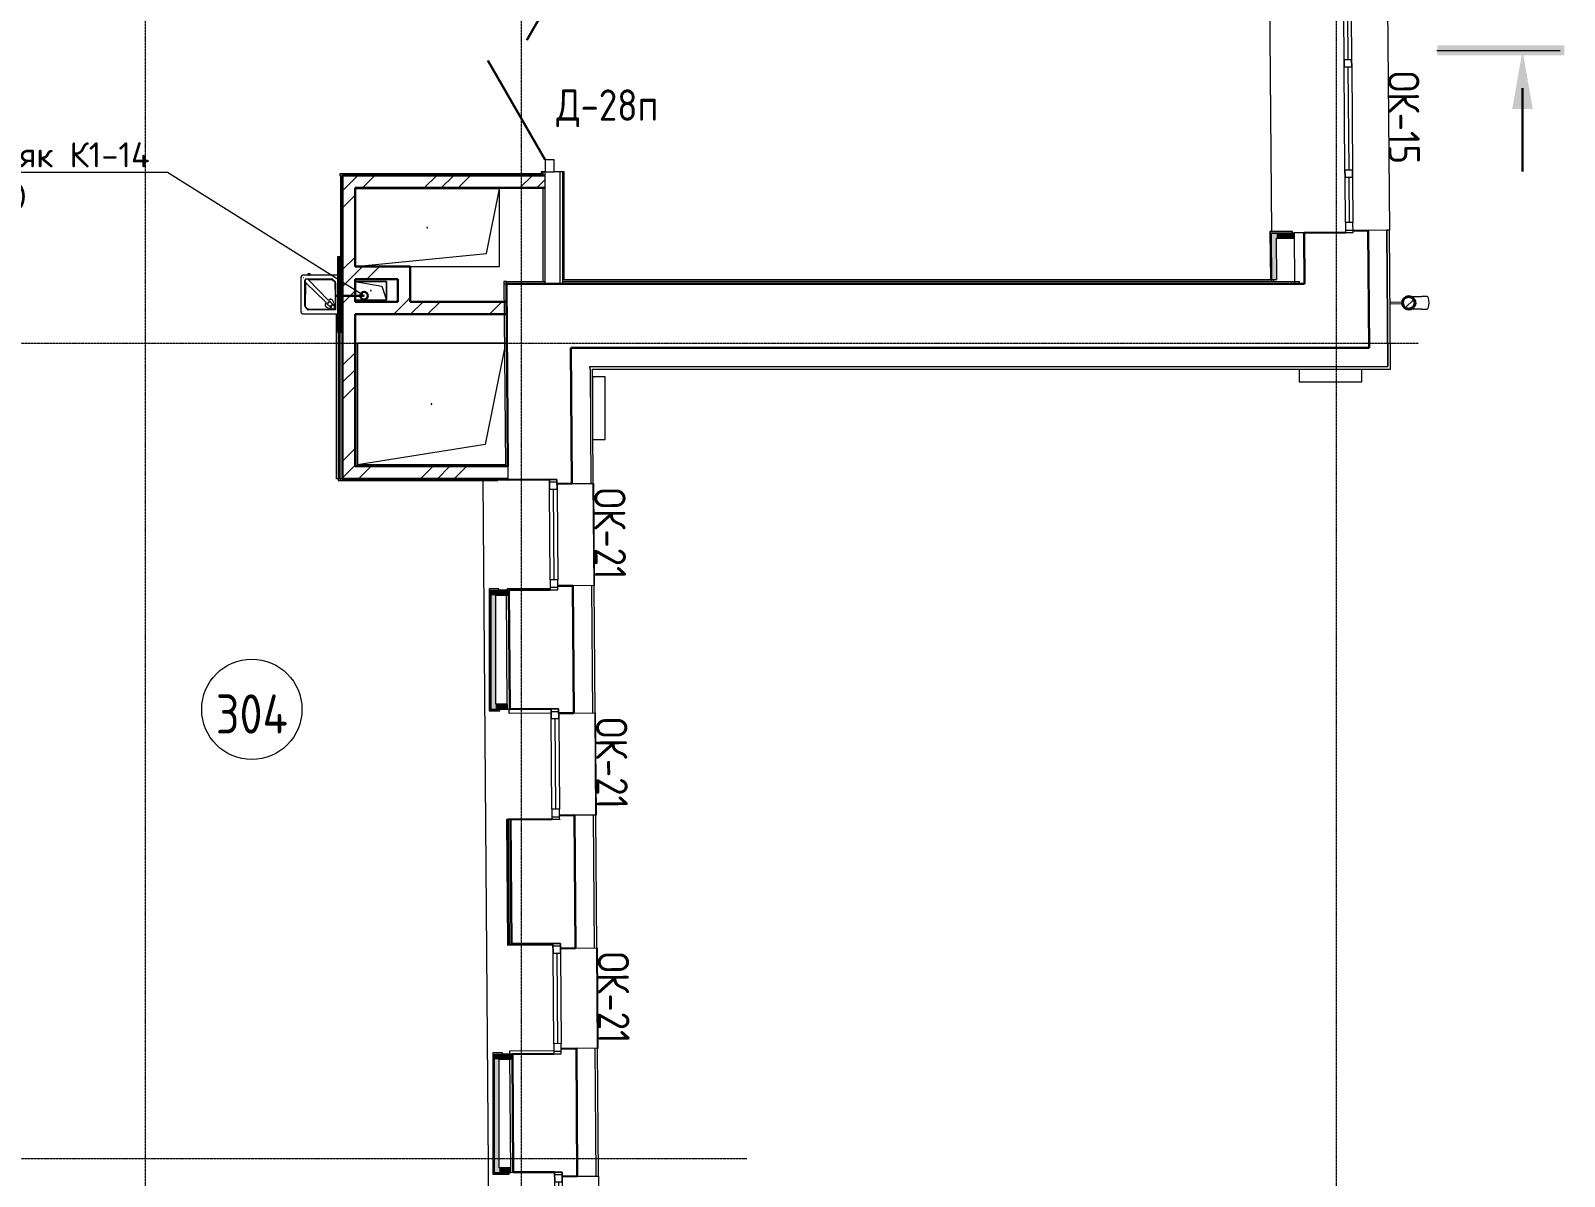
# Model space of a CAD drawing. Header units: millimetres. Extents: x -10178924 to 11692288, y -947381 to 58396.
# Drawn here: x 44935 to 57167, y -273327 to -264191 of the extents above; entities that cross this region are included whole.
import ezdxf
from ezdxf import colors
from ezdxf.entities.mleader import LeaderData, LeaderLine
from ezdxf.math import Vec2, Vec3

# ---------------------------------------------------------------- set-up
doc = ezdxf.new("R2010")
doc.units = ezdxf.units.MM
doc.linetypes.add('ADSK_Линия сетки', pattern=[25, 20, -2.5, 0, -2.5])
for name, color, linetype, lineweight in [('!К1', 32, 'Continuous', 30), ('_ Окна', 7, 'Continuous', 9), ('Аннотация', 7, 'Continuous', 18), ('Выноски ВК', 7, 'Continuous', 0), ('Двери', 7, 'Continuous', 9), ('Марки дверей', 7, 'Continuous', 20), ('Марки окон', 7, 'Continuous', 20), ('Обобщенные модели', 7, 'Continuous', 18), ('Окна', 7, 'Continuous', 9), ('Оси', 253, 'Continuous', 9), ('Перекрытие', 7, 'Continuous', 18), ('Разрезы', 7, 'Continuous', 9), ('Сантехника', 7, 'Continuous', 18), ('Стены внутренние', 7, 'Continuous', 18), ('Стены наружные', 7, 'Continuous', 18), ('Стены несущие', 7, 'Continuous', 30), ('Стены отделка', 7, 'Continuous', 30), ('Стены перегородки', 7, 'Continuous', 30), ('Стены штриховка', 7, 'Continuous', 9), ('ШТРИХОВКА', 252, 'Continuous', 15)]:
    doc.layers.add(name, color=color, linetype=linetype, lineweight=lineweight)
doc.layers.add('Линии', color=7, linetype='Continuous', lineweight=9, true_color=0x00a600)
doc.styles.add('GOST Common', font='GOST_Common.ttf', dxfattribs={"width": 0.9, "height": 350})
doc.styles.add('GOST Common_2', font='GOST_Common.ttf', dxfattribs={"width": 0.9, "height": 250})
doc.styles.add('PDF ISOCPEUR', font='isocpeur.ttf')
pattern_1 = [(45, (-4e-11, -184652.3), (-381.661, 381.661), []), (45, (134.94, -184652.3), (0, 763.322), []), (45, (-134.94, -184652.3), (0, 763.322), [])]

# ---------------------------------------------------------------- blocks, each defined once
blk = doc.blocks.new('Дверь-Alumark_двупольная с глухим окном_S70 - 1400х2200 алюм ост Д30п-V4-План 3-го этажа')
at = {"layer": 'Двери', "lineweight": 30}
for p, q in [((-480, 60), (312, 517)), ((730, 60), (475, 207))]:
    blk.add_line(p, q, dxfattribs=at)
at = {"layer": 'Двери'}
for p, q in [((-575, 60), (-575, -10)), ((-480, 60), (-575, 60)), ((-480, -10), (-480, 60)), ((730, 60), (730, -10)), ((825, 60), (730, 60)), ((825, -10), (825, 60)), ((-575, -10), (-480, -10)), ((730, -10), (825, -10))]:
    blk.add_line(p, q, dxfattribs=at)
blk = doc.blocks.new('Водосток - Тип 1 _карниз больше 490мм_-5167118-План 3-го этажа')
at = {"layer": 'Обобщенные модели', "lineweight": 9}
h = blk.add_hatch(dxfattribs=at)
h.set_pattern_fill('FP_9', color=256, style=0, pattern_type=2)
h.set_pattern_definition([(134.537, (8289.9, -55833.66), (-106.91965, -105.20546), [])])
h.paths.add_polyline_path([(174, 149), (174, 171), (164, 191), (147, 205), (125, 210), (103, 205), (86, 191), (76, 171), (76, 149), (86, 129), (105, 114), (128, 111), (147, 115), (164, 129), (174, 148)])
at = {"layer": 'Обобщенные модели'}
for p, q in [((75, 306), (75, 264)), ((175, 264), (175, 306)), ((120, 109), (120, 10)), ((130, 10), (130, 109))]:
    blk.add_line(p, q, dxfattribs=at)
at = {"layer": 'Обобщенные модели', "flags": 128}
for points in [[(75, 173), (75, 174), (75, 177), (75, 180), (75, 183), (75, 186), (75, 190), (75, 193), (75, 197), (75, 201), (75, 205), (75, 210), (75, 214), (75, 219), (75, 224), (75, 229), (75, 234), (75, 239), (75, 245), (75, 250), (75, 256), (75, 261), (75, 264)], [(175, 264), (175, 258), (175, 252), (175, 247), (175, 242), (175, 236), (175, 231), (175, 226), (175, 221), (175, 216), (175, 212), (175, 207), (175, 203), (175, 199), (175, 195), (175, 191), (175, 188), (175, 184), (175, 181), (175, 178), (175, 175), (175, 173)]]:
    blk.add_lwpolyline(points, dxfattribs=at)
at = {"layer": 'Обобщенные модели'}
for start, end in [(90, 270), (270, 90)]:
    blk.add_arc((125, 160), 52, start, end, dxfattribs=at)
at = {"layer": 'Обобщенные модели', "lineweight": 40}
for start, end in [(90, 270), (270, 90)]:
    blk.add_arc((125, 160), 50, start, end, dxfattribs=at)
at = {"layer": 'Обобщенные модели'}
for start_param, end_param in [(4.712389, 6.283185), (3.141593, 4.712389)]:
    blk.add_ellipse((125, 306), major_axis=(-50, 0), ratio=0.309017, start_param=start_param, end_param=end_param, dxfattribs=at)
blk = doc.blocks.new('окна_rehau_однопольное_фрамуга_сверху - 840х2230 _глухое_ _нов_ ок-21-2202543-План 3-го этажа')
at = {"layer": '_ Окна', "lineweight": 18}
for p, q in [((-440, 75), (-440, 135)), ((-440, 135), (-360, 135)), ((-360, 135), (-360, 75)), ((360, 135), (360, 75)), ((440, 135), (360, 135)), ((440, 75), (440, 135)), ((-360, 75), (-440, 75)), ((360, 75), (440, 75))]:
    blk.add_line(p, q, dxfattribs=at)
at = {"layer": '_ Окна'}
for p, q in [((-420, 75), (-420, 135)), ((420, 75), (420, 135)), ((-360, 105), (360, 105))]:
    blk.add_line(p, q, dxfattribs=at)
at = {"layer": 'Окна'}
for p, q in [((-440, 135), (-440, 75)), ((-360, 135), (-440, 135)), ((-360, 135), (360, 135)), ((440, 135), (360, 135)), ((440, 75), (440, 135)), ((-440, 75), (-360, 75)), ((360, 75), (-360, 75)), ((360, 75), (440, 75))]:
    blk.add_line(p, q, dxfattribs=at)
blk = doc.blocks.new('окна_rehau_однопольное_фрамуга_сверху - 840х2230 _глухое_ _нов_ ок-21-2202539-План 3-го этажа')
at = {"layer": '_ Окна', "lineweight": 18}
for p, q in [((-440, 75), (-440, 135)), ((-440, 135), (-360, 135)), ((-360, 135), (-360, 75)), ((360, 135), (360, 75)), ((440, 135), (360, 135)), ((440, 75), (440, 135)), ((-360, 75), (-440, 75)), ((360, 75), (440, 75))]:
    blk.add_line(p, q, dxfattribs=at)
at = {"layer": '_ Окна'}
for p, q in [((-420, 75), (-420, 135)), ((420, 75), (420, 135)), ((-360, 105), (360, 105))]:
    blk.add_line(p, q, dxfattribs=at)
at = {"layer": 'Окна'}
for p, q in [((-440, 135), (-440, 75)), ((-360, 135), (-440, 135)), ((-360, 135), (360, 135)), ((440, 135), (360, 135)), ((440, 75), (440, 135)), ((-440, 75), (-360, 75)), ((360, 75), (-360, 75)), ((360, 75), (440, 75))]:
    blk.add_line(p, q, dxfattribs=at)
blk = doc.blocks.new('окна_rehau_однопольное_фрамуга_сверху - 840х2230 _глухое_ _нов_ ок-21-2063352-План 3-го этажа')
at = {"layer": '_ Окна', "lineweight": 18}
for p, q in [((-440, 75), (-440, 135)), ((-440, 135), (-360, 135)), ((-360, 135), (-360, 75)), ((360, 135), (360, 75)), ((440, 135), (360, 135)), ((440, 75), (440, 135)), ((-360, 75), (-440, 75)), ((360, 75), (440, 75))]:
    blk.add_line(p, q, dxfattribs=at)
at = {"layer": '_ Окна'}
for p, q in [((-420, 75), (-420, 135)), ((420, 75), (420, 135)), ((-360, 105), (360, 105))]:
    blk.add_line(p, q, dxfattribs=at)
at = {"layer": 'Окна'}
for p, q in [((-440, 135), (-440, 75)), ((-360, 135), (-440, 135)), ((-360, 135), (360, 135)), ((440, 135), (360, 135)), ((440, 75), (440, 135)), ((-440, 75), (-360, 75)), ((360, 75), (-360, 75)), ((360, 75), (440, 75))]:
    blk.add_line(p, q, dxfattribs=at)
blk = doc.blocks.new('окно трехпол с фрамугой - 1800 и 1820х2300_h___нов_ ок15-4643953-План 3-го этажа')
at = {"layer": '_ Окна', "lineweight": 18}
for p, q in [((-910, 75), (-910, 135)), ((-910, 135), (-830, 135)), ((-830, 135), (-830, 75)), ((-470, 75), (-470, 135)), ((-470, 135), (-410, 135)), ((-410, 135), (-410, 75)), ((410, 75), (410, 135)), ((410, 135), (470, 135)), ((470, 135), (470, 75)), ((830, 135), (830, 75)), ((910, 135), (830, 135)), ((910, 75), (910, 135)), ((-830, 75), (-910, 75)), ((-410, 75), (-470, 75)), ((470, 75), (410, 75)), ((830, 75), (910, 75))]:
    blk.add_line(p, q, dxfattribs=at)
at = {"layer": '_ Окна'}
for p, q in [((-890, 75), (-890, 135)), ((890, 75), (890, 135)), ((-830, 105), (-470, 105)), ((-410, 105), (410, 105)), ((470, 105), (830, 105))]:
    blk.add_line(p, q, dxfattribs=at)
at = {"layer": 'Окна'}
for p, q in [((-910, 135), (-910, 75)), ((-830, 135), (-910, 135)), ((-830, 135), (-470, 135)), ((-410, 135), (-470, 135)), ((-410, 135), (410, 135)), ((470, 135), (410, 135)), ((470, 135), (830, 135)), ((910, 135), (830, 135)), ((910, 75), (910, 135)), ((-910, 75), (-830, 75)), ((-470, 75), (-830, 75)), ((-470, 75), (-410, 75)), ((410, 75), (-410, 75)), ((410, 75), (470, 75)), ((830, 75), (470, 75)), ((830, 75), (910, 75))]:
    blk.add_line(p, q, dxfattribs=at)
blk = doc.blocks.new('GM_Отверстие прямоугольное _в плите_ - Отверстие-V20-План 3-го этажа')
at = {"layer": 'Обобщенные модели'}
for p, q in [((-75, -125), (-75, 125)), ((-75, 125), (75, 125)), ((75, 125), (-75, 125)), ((-75, 125), (-75, -125)), ((-37.5, 87.5), (75, 125)), ((75, 125), (75, -125)), ((75, -125), (75, 125)), ((-75, -125), (-37.5, 87.5))]:
    blk.add_line(p, q, dxfattribs=at)
for start, end in [(360, 180), (180, 360), (60, 165), (300, 360), (195, 270)]:
    blk.add_arc((0, 0), 2.5, start, end, dxfattribs=at)
blk = doc.blocks.new('Reece_Tap_Wolfen_Drinking-Fountain - 10 L_Stainless Steel-V37-План 3-го этажа')
at = {"layer": 'Сантехника'}
for p, q in [((-155, 134), (-155, -134)), ((-136, 137), (-135, 137)), ((134, 155), (-134, 155)), ((-113, 124), (91, 124)), ((-113, 124), (-112, 123)), ((-112, 123), (-113, 124)), ((-110, 123), (-113, 123)), ((-94, 118), (-107, 122)), ((-100, 155), (-102, 155)), ((-100, 155), (-99, 155)), ((-93, 155), (-96, 155)), ((-93, 155), (-88, 155)), ((-93, 155), (-88, 155)), ((-85, 155), (-88, 155)), ((-82, 155), (-81, 155)), ((-80, 155), (-81, 155)), ((137, 135), (137, 136)), ((-122, -94), (-122, 116)), ((-120, 116), (-120, 108)), ((-120, 105), (-115, 93)), ((-117, -94), (-115, 93)), ((-115, 93), (44, -62)), ((-94, 118), (91, 119)), ((62, -44), (-94, 118)), ((98, 117), (115, 101)), ((101, 120), (118, 104)), ((117, 94), (120, -120)), ((122, 94), (122, -122)), ((-104, -118), (-118, -104)), ((-101, -115), (-115, -101)), ((120, -120), (-94, -118)), ((122, -122), (-94, -122)), ((50, -101), (83, -116)), ((54, -76), (57, -79)), ((58, -79), (55, -77)), ((75, -96), (67, -88)), ((76, -97), (75, -96)), ((79, -57), (76, -54)), ((85, -107), (76, -97)), ((77, -55), (79, -58)), ((86, -110), (81, -95)), ((82, -94), (93, -82)), ((82, -96), (87, -111)), ((94, -83), (83, -95)), ((86, -111), (87, -112)), ((87, -66), (90, -69)), ((87, -112), (103, -116)), ((88, -67), (96, -75)), ((94, -82), (110, -85)), ((111, -86), (95, -83)), ((96, -75), (97, -76)), ((97, -76), (106, -85)), ((116, -83), (101, -50)), ((104, -115), (116, -103)), ((111, -86), (110, -85)), ((116, -102), (112, -87)), ((120, -120), (122, -122)), ((-140, -135), (-140, -136)), ((-138, -137), (-139, -137)), ((-137, -135), (-137, -136)), ((-134, -155), (134, -155)), ((136, -137), (135, -137))]:
    blk.add_line(p, q, dxfattribs=at)
at = {"layer": 'Сантехника', "lineweight": 9}
for p, q in [((-100, 165), (-100, 164)), ((-91, 165), (-100, 165)), ((-100, 164), (-100, 164)), ((-100, 164), (-100, 163)), ((-91, 164), (-100, 164)), ((-91, 164), (-100, 164)), ((-100, 163), (-100, 163)), ((-100, 163), (-100, 162)), ((-91, 163), (-100, 163)), ((-91, 163), (-100, 163)), ((-100, 162), (-100, 161)), ((-91, 162), (-100, 162)), ((-100, 161), (-100, 161)), ((-100, 161), (-100, 160)), ((-91, 161), (-100, 161)), ((-91, 161), (-100, 161)), ((-100, 160), (-100, 160)), ((-100, 160), (-100, 159)), ((-91, 160), (-100, 160)), ((-91, 160), (-100, 160)), ((-100, 159), (-100, 158)), ((-91, 159), (-100, 159)), ((-100, 158), (-100, 158)), ((-100, 158), (-100, 157)), ((-91, 158), (-100, 158)), ((-91, 158), (-100, 158)), ((-100, 157), (-100, 157)), ((-100, 157), (-100, 156)), ((-91, 157), (-100, 157)), ((-91, 157), (-100, 157)), ((-100, 156), (-100, 155)), ((-91, 156), (-100, 156)), ((-100, 155), (-100, 155)), ((-91, 155), (-100, 155)), ((-98, 165), (-91, 165)), ((-91, 165), (-83, 165)), ((-81, 165), (-91, 165)), ((-81, 164), (-91, 164)), ((-81, 164), (-91, 164)), ((-81, 163), (-91, 163)), ((-81, 163), (-91, 163)), ((-81, 162), (-91, 162)), ((-81, 161), (-91, 161)), ((-81, 161), (-91, 161)), ((-81, 160), (-91, 160)), ((-81, 160), (-91, 160)), ((-81, 159), (-91, 159)), ((-81, 158), (-91, 158)), ((-81, 158), (-91, 158)), ((-81, 157), (-91, 157)), ((-81, 157), (-91, 157)), ((-81, 156), (-91, 156)), ((-81, 155), (-91, 155)), ((-81, 164), (-81, 165)), ((-81, 164), (-81, 164)), ((-81, 163), (-81, 164)), ((-81, 163), (-81, 163)), ((-81, 162), (-81, 163)), ((-81, 161), (-81, 162)), ((-81, 161), (-81, 161)), ((-81, 160), (-81, 161)), ((-81, 160), (-81, 160)), ((-81, 159), (-81, 160)), ((-81, 158), (-81, 159)), ((-81, 158), (-81, 158)), ((-81, 157), (-81, 158)), ((-81, 157), (-81, 157)), ((-81, 156), (-81, 157)), ((-81, 155), (-81, 156)), ((-81, 155), (-81, 155))]:
    blk.add_line(p, q, dxfattribs=at)
at = {"layer": 'Сантехника', "flags": 128}
for points in [[(-134, 155), (-135, 155), (-136, 155), (-137, 155), (-137, 155), (-138, 155), (-139, 154), (-140, 154), (-141, 154), (-141, 154), (-142, 153), (-143, 153), (-144, 153), (-144, 152), (-145, 152), (-146, 151), (-147, 151), (-147, 150), (-148, 150), (-148, 149), (-149, 149), (-150, 148), (-150, 147), (-151, 147), (-151, 146), (-152, 145), (-152, 145), (-153, 144), (-153, 143), (-153, 142), (-154, 142), (-154, 141), (-154, 140), (-154, 139), (-155, 138), (-155, 138), (-155, 137), (-155, 136), (-155, 135), (-155, 134), (-155, 134)], [(-107, 122), (-107, 123), (-107, 123), (-108, 123), (-109, 123), (-109, 123), (-110, 123)], [(138, 155), (138, 155), (137, 155), (136, 155), (135, 155), (134, 155), (134, 155)], [(-120, 108), (-120, 107), (-120, 107), (-120, 106), (-120, 106), (-120, 105), (-120, 105)], [(54, -74), (58, -68), (63, -63), (68, -58), (74, -54)], [(55, -77), (54, -76), (54, -76), (54, -75), (54, -75), (54, -74)], [(74, -54), (75, -54), (75, -54), (76, -54), (76, -54), (77, -55)], [(-155, -134), (-155, -135), (-155, -136), (-155, -137), (-155, -137), (-155, -138), (-154, -139), (-154, -140), (-154, -141), (-154, -141), (-153, -142), (-153, -143), (-153, -144), (-152, -144), (-152, -145), (-151, -146), (-151, -147), (-150, -147), (-150, -148), (-149, -148), (-149, -149), (-148, -150), (-147, -150), (-147, -151), (-146, -151), (-145, -152), (-145, -152), (-144, -153), (-143, -153), (-142, -153), (-142, -154), (-141, -154), (-140, -154), (-139, -154), (-138, -155), (-138, -155), (-137, -155), (-136, -155), (-135, -155), (-134, -155), (-134, -155)], [(134, -155), (135, -155), (136, -155), (137, -155), (137, -155), (138, -155)]]:
    blk.add_lwpolyline(points, dxfattribs=at)
at = {"layer": 'Сантехника'}
for centre, radius, start, end in [((-134, 134), 21, 140.284, 180), ((-134, 134), 21, 113.6771, 135.815), ((-137, 139), 13, 122.114, 132.0601), ((-134, 134), 21, 102.5039, 111.3737), ((-134, 134), 21, 90, 97.6172), ((-113, 116), 8.25, 90, 180), ((-113, 116), 7.05, 90, 180), ((91, 110), 14, 45, 90), ((134, 134), 21, 78.5714, 90), ((108, 94), 14, 0, 45), ((-108, -94), 14, 180, 225), ((-94, -108), 14, 225, 270), ((-134, -134), 21, 180, 187.6172), ((-134, -134), 21, 192.5039, 201.3737), ((-134, -134), 21, 203.6771, 225.815), ((-134, -134), 21, 230.284, 270), ((134, -134), 21, 270, 277.6172)]:
    blk.add_arc(centre, radius, start, end, dxfattribs=at)
for centre, major_axis, ratio, start_param, end_param in [((81, -81), (22.7, 22.7), 0.669131, 1.125389, 2.016204), ((60, -77), (2.12, 2.12), 0.669131, 2.016204, 3.199065), ((-164, -319), (231, 231), 0.669131, 0, 0.057472), ((77, -60), (2.12, 2.12), 0.669131, 6.225713, 7.408574), ((319, 164), (231, 231), 0.669131, 3.08412, 3.141593), ((82, -95), (0.707, 0.707), 0.951057, 1.595877, 2.643074), ((83, -96), (0.707, 0.707), 0.951057, 1.595877, 2.643074), ((99, -99), (10.9, 10.9), 0.951057, 1.570796, 4.712389), ((88, -111), (0.691, 0.691), 0.951057, 2.643074, 3.690272), ((99, -99), (10.9, 10.9), 0.951057, 4.712389, 7.853982), ((94, -83), (0.707, 0.707), 0.951057, 0.548679, 1.595877), ((95, -84), (0.707, 0.707), 0.951057, 0.548679, 1.595877), ((103, -115), (0.707, 0.707), 0.951057, 3.690272, 4.737469), ((111, -87), (0.707, 0.707), 0.951057, 5.784667, 6.831864), ((115, -103), (0.707, 0.707), 0.951057, 4.737469, 5.784667)]:
    blk.add_ellipse(centre, major_axis=major_axis, ratio=ratio, start_param=start_param, end_param=end_param, dxfattribs=at)
for points in [[(91, 119), (92, 119), (94, 119), (96, 118), (97, 117), (98, 117)], [(115, 101), (115, 100), (116, 99), (117, 96), (117, 95), (117, 94)], [(-115, -101), (-115, -100), (-116, -99), (-117, -96), (-117, -95), (-117, -94)], [(-94, -118), (-95, -118), (-96, -118), (-99, -117), (-100, -115), (-101, -115)], [(44, -68), (43, -70), (41, -72), (39, -77), (38, -81), (38, -86), (40, -91), (42, -95), (45, -97), (46, -98)], [(47, -99), (48, -99), (49, -100), (50, -101)], [(101, -50), (100, -48), (98, -46), (95, -42), (91, -40), (86, -38), (81, -38), (77, -39), (72, -41), (70, -43), (69, -44)]]:
    blk.add_open_spline(points, degree=3, dxfattribs=at)
for points, knots in [([(44, -62), (44, -62), (45, -63), (45, -65), (45, -67), (45, -68), (44, -68)], [-1, -1, -1, -1, -0.666667, -0.5, -0.333333, 0, 0, 0, 0]), ([(69, -44), (68, -44), (67, -45), (65, -45), (64, -45), (63, -44), (62, -44)], [-1, -1, -1, -1, -0.666667, -0.5, -0.333333, 0, 0, 0, 0]), ([(83, -116), (85, -116), (89, -118), (96, -118), (100, -117), (103, -116)], [-1, -1, -1, -1, -0.9, -0.8, -0.6559474, -0.6559474, -0.6559474, -0.6559474]), ([(105, -115), (105, -115), (109, -113), (113, -109), (115, -104), (115, -104)], [-0.6261625, -0.6261625, -0.6261625, -0.6261625, -0.6, -0.4, -0.3568135, -0.3568135, -0.3568135, -0.3568135]), ([(116, -102), (116, -102), (117, -99), (118, -95), (118, -89), (116, -85), (116, -83)], [-0.3326134, -0.3326134, -0.3326134, -0.3326134, -0.3, -0.2, -0.1, 0, 0, 0, 0])]:
    blk.add_open_spline(points, degree=3, knots=knots, dxfattribs=at)
blk = doc.blocks.new('GM_Отверстие прямоугольное _в плите_ - Отверстие-7241419-План 3-го этажа')
at = {"layer": 'Обобщенные модели'}
for p, q in [((-310, 575), (-207, -472)), ((310, -575), (310, 575)), ((310, -575), (310, 575)), ((-310, 135), (-310, -575)), ((-310, 135), (-310, -575)), ((-207, -472), (310, -575)), ((-310, -575), (310, -575)), ((-310, -575), (310, -575))]:
    blk.add_line(p, q, dxfattribs=at)
for start, end in [(0, 180), (180, 360), (0, 105), (240, 0), (195, 210)]:
    blk.add_arc((0, 0), 2.5, start, end, dxfattribs=at)
blk = doc.blocks.new('GM_Отверстие прямоугольное _в плите_ - Отверстие-7250459-План 3-го этажа')
at = {"layer": 'Обобщенные модели'}
for p, q in [((-589, 485), (590, 485)), ((590, 485), (-589, 485)), ((-428, 323), (590, 485)), ((590, 485), (590, -485)), ((590, -485), (590, 485)), ((-582, -444), (-428, 323)), ((590, -485), (-581, -485)), ((-581, -485), (590, -485))]:
    blk.add_line(p, q, dxfattribs=at)
for start, end in [(360, 180), (180, 360), (60, 165), (300, 360), (195, 270)]:
    blk.add_arc((0, 0), 2.5, start, end, dxfattribs=at)
blk = doc.blocks.new('Разрез - Номер вида сзади_3_5 мм-16063-План 3-го этажа')
at = {"layer": 'Разрезы'}
for points in [[(9.8, 0.4), (9.8, -0.39), (-0.33, -0.39), (-0.33, 0.4)], [(2.18, -4.67), (3, 0), (3.82, -4.67)]]:
    blk.add_hatch(color=256, dxfattribs=at).paths.add_polyline_path(points)
at = {"layer": 'Разрезы', "lineweight": 30}
blk.add_line((3, -3), (3, -9.66), dxfattribs=at)
blk = doc.blocks.new('3 этаж')
at = {"layer": 'Стены внутренние', "lineweight": 9}
h = blk.add_hatch(dxfattribs=at)
h.set_pattern_fill('FP_1', color=256, style=0, pattern_type=2)
h.set_pattern_definition(pattern_1)
h.paths.add_polyline_path([(48165, -175118), (49039, -175118), (49039, -175018), (47423, -175018), (47423, -175118), (48083, -175118)])
h = blk.add_hatch(dxfattribs=at)
h.set_pattern_fill('FP_1', color=256, style=0, pattern_type=2)
h.set_pattern_definition(pattern_1)
h.paths.add_polyline_path([(47523, -177338), (47523, -175118), (47423, -175118), (47423, -177338)])
at = {"layer": 'Стены внутренние'}
for points in [[(54834, -175848), (54874, -175848), (54871, -175478), (54831, -175478), (54831, -175479)], [(54872, -175518), (55012, -175518), (55011, -175478), (54871, -175478)], [(48644, -178366), (48729, -178366), (48729, -178327), (48729, -178326), (48604, -178326), (48604, -178366), (48611, -178366)], [(48604, -179276), (48644, -179276), (48644, -178366), (48604, -178366), (48604, -179131)], [(48678, -179276), (48737, -179276), (48737, -179275), (48736, -179275), (48736, -179236), (48644, -179236), (48644, -179276)], [(48672, -182066), (48757, -182066), (48757, -182027), (48700, -182026), (48632, -182026), (48632, -182066)], [(48632, -182971), (48672, -182971), (48672, -182066), (48632, -182066), (48632, -182813)], [(48757, -182971), (48765, -182971), (48765, -182969), (48764, -182968), (48764, -182931), (48672, -182931), (48672, -182971), (48740, -182971)]]:
    blk.add_hatch(color=256, dxfattribs=at).paths.add_polyline_path(points)
at = {"layer": 'Стены внутренние', "lineweight": 9}
h = blk.add_hatch(dxfattribs=at)
h.set_pattern_fill('FP_1', color=256, style=0, pattern_type=2)
h.set_pattern_definition(pattern_1)
h.paths.add_polyline_path([(47538, -175845), (47863, -175845), (47863, -175745), (47523, -175745), (47523, -175845)])
h = blk.add_hatch(dxfattribs=at)
h.set_pattern_fill('FP_1', color=256, style=0, pattern_type=2)
h.set_pattern_definition(pattern_1)
h.paths.add_polyline_path([(47863, -176025), (47963, -176025), (47963, -175745), (47863, -175745), (47863, -176012)])
h = blk.add_hatch(dxfattribs=at)
h.set_pattern_fill('FP_1', color=256, style=0, pattern_type=2)
h.set_pattern_definition(pattern_1)
h.paths.add_polyline_path([(47523, -176125), (48731, -176125), (48730, -176025), (47523, -176025)])
h = blk.add_hatch(dxfattribs=at)
h.set_pattern_fill('FP_5', color=256, style=0, pattern_type=2)
h.set_pattern_definition([(0, (-4e-11, -184652.27), (406.4, 101.6), [33.528, -271.272, 33.528, -271.272, -1625.6]), (0, (-4e-11, -184652.27), (406.4, 101.6), [-609.6, 33.528, -576.072, 33.528, -271.272, -711.2]), (0, (-4e-11, -184652.27), (406.4, 101.6), [-1524, 33.528, -169.672, 33.528, -474.472]), (120, (152.4, -184601.47), (-291.18818, 301.15272), [33.528, -271.272, 33.528, -271.272, -1625.6]), (120, (152.4, -184601.47), (-291.18818, 301.15272), [-609.6, 33.528, -576.072, 33.528, -271.272, -711.2]), (120, (152.4, -184601.47), (-291.18818, 301.15272), [-1524, 33.528, -169.672, 33.528, -474.472]), (240, (203.2, -184398.27), (-115.21182, -402.75272), [33.528, -271.272, 33.528, -271.272, -1625.6]), (240, (203.2, -184398.27), (-115.21182, -402.75272), [-609.6, 33.528, -576.072, 33.528, -271.272, -711.2]), (240, (203.2, -184398.27), (-115.21182, -402.75272), [-1524, 33.528, -169.672, 33.528, -474.472])])
h.paths.add_polyline_path([(47389, -177450), (47404, -177450), (47404, -176268), (47389, -176268), (47389, -177445)])
h = blk.add_hatch(dxfattribs=at)
h.set_pattern_fill('FP_1', color=256, style=0, pattern_type=2)
h.set_pattern_definition(pattern_1)
h.paths.add_polyline_path([(48722, -177438), (48742, -177438), (48740, -177338), (47423, -177338), (47423, -177438), (48542, -177438)])
at = {"layer": 'Линии', "color": 7}
blk.add_circle((46699, -179276), 400, dxfattribs=at)
at = {"layer": 'Оси', "linetype": 'ADSK_Линия сетки'}
for p, q in [((48850, -188335), (48850, -141296)), ((55350, -188335), (55350, -141296)), ((45850, -188335), (45850, -141962)), ((-10559, -176357), (56005, -176357)), ((-10559, -182857), (50648, -182857))]:
    blk.add_line(p, q, dxfattribs=at)
at = {"layer": 'Перекрытие'}
for p, q in [((54802, -171800), (54831, -175466)), ((54999, -175477), (55421, -175474)), ((54850, -175863), (54850, -175848)), ((47373, -177438), (47373, -176123)), ((47387, -177438), (47373, -177438)), ((48542, -177450), (48594, -184283)), ((48739, -178312), (49079, -178310)), ((48739, -178327), (48739, -178312)), ((48751, -179310), (48751, -179275)), ((49086, -179307), (48751, -179310)), ((48743, -180150), (49093, -180147)), ((48743, -180157), (48743, -180150)), ((48740, -181160), (48740, -181145)), ((49100, -181157), (48740, -181160)), ((48757, -182000), (49107, -181997)), ((48757, -182025), (48757, -182000))]:
    blk.add_line(p, q, dxfattribs=at)
at = {"layer": 'Разрезы', "lineweight": 20}
blk.add_line((56149, -174022), (57133, -174022), dxfattribs=at)
at = {"layer": 'Стены наружные'}
for p, q in [((55757, -173666), (55771, -175456)), ((54999, -175478), (55011, -175477)), ((49422, -177474), (49429, -178289)), ((49429, -178289), (49422, -177475)), ((49422, -177475), (49423, -177475)), ((49423, -177475), (49430, -178290)), ((49430, -178290), (49429, -178290)), ((49436, -179304), (49443, -180119)), ((49443, -180119), (49436, -179305)), ((49436, -179305), (49437, -179305)), ((49437, -179305), (49444, -180120)), ((49444, -180120), (49443, -180120)), ((49451, -181179), (49457, -181979)), ((49457, -181979), (49451, -181180)), ((49451, -181180), (49452, -181180)), ((49452, -181180), (49458, -181980)), ((49458, -181980), (49457, -181980)), ((49464, -182998), (49471, -183823))]:
    blk.add_line(p, q, dxfattribs=at)
at = {"layer": 'Стены несущие'}
for p, q in [((47423, -175018), (47423, -177438)), ((49039, -175018), (47423, -175018)), ((47523, -175745), (47523, -175118)), ((47523, -175118), (49039, -175118)), ((55421, -175474), (55091, -175477)), ((55091, -175477), (55095, -175883)), ((55601, -175458), (55481, -175459)), ((55601, -175458), (55609, -176393)), ((47963, -175745), (47523, -175745)), ((47963, -176025), (47963, -175745)), ((47523, -176025), (47523, -175845)), ((47523, -175845), (47863, -175845)), ((47863, -175845), (47863, -176025)), ((48730, -175883), (48741, -177338)), ((55095, -175883), (48730, -175883)), ((47863, -176025), (47523, -176025)), ((47523, -176125), (48731, -176125)), ((47523, -177338), (47523, -176125)), ((48731, -176025), (47963, -176025)), ((48731, -176125), (48731, -176025)), ((49244, -176393), (55609, -176393)), ((49244, -176393), (49252, -177476)), ((48741, -177338), (47523, -177338)), ((47423, -177438), (48742, -177438)), ((48742, -177445), (48742, -177438)), ((48742, -177445), (49072, -177442)), ((49132, -177477), (49252, -177476)), ((49079, -178322), (48749, -178325)), ((48756, -179275), (48749, -178325)), ((49259, -178291), (49139, -178292)), ((49139, -178322), (49139, -178324)), ((49259, -178291), (49266, -179306)), ((48756, -179275), (49086, -179272)), ((49146, -179307), (49266, -179306)), ((49093, -180152), (48763, -180155)), ((48770, -181145), (48763, -180155)), ((49273, -180121), (49153, -180122)), ((49153, -180152), (49153, -180154)), ((49273, -180121), (49281, -181181)), ((48770, -181145), (49100, -181142)), ((49161, -181182), (49281, -181181)), ((49287, -181981), (49167, -181982)), ((49287, -181981), (49294, -183000)), ((49107, -182022), (48777, -182025)), ((48784, -182968), (48777, -182025)), ((49167, -182022), (49167, -182024)), ((48784, -182968), (49114, -182966)), ((49174, -183001), (49294, -183000))]:
    blk.add_line(p, q, dxfattribs=at)
at = {"layer": 'Стены отделка', "lineweight": 9}
for p, q in [((49007, -175006), (47401, -175006)), ((47401, -175006), (47401, -175018)), ((47401, -175018), (47405, -175018)), ((47405, -175018), (47405, -175668)), ((47417, -175018), (47423, -175018)), ((47417, -175668), (47417, -175018)), ((49039, -174990), (49007, -174990)), ((49007, -174990), (49007, -175006)), ((49191, -174990), (49159, -174990)), ((49191, -175851), (49191, -174990)), ((49019, -175118), (49019, -175863)), ((54819, -175468), (54822, -175851)), ((54999, -175466), (54821, -175466)), ((54834, -175863), (54831, -175478)), ((54831, -175478), (55012, -175478)), ((54874, -175848), (54872, -175518)), ((54872, -175518), (55012, -175518)), ((54999, -175478), (54999, -175466)), ((55091, -175477), (55011, -175477)), ((55011, -175478), (55015, -175883)), ((55012, -175518), (55012, -175478)), ((55751, -175456), (55601, -175458)), ((55751, -175456), (55751, -175457)), ((55771, -175456), (55751, -175456)), ((55780, -176543), (55771, -175456)), ((47405, -175668), (47383, -175668)), ((47383, -175668), (47383, -176268)), ((47411, -176268), (47411, -175668)), ((47411, -175668), (47417, -175668)), ((48730, -175863), (48710, -175863)), ((48710, -175863), (48721, -177338)), ((48710, -175863), (48710, -175883)), ((48710, -175863), (49039, -175863)), ((48710, -175883), (48730, -175883)), ((48730, -175883), (48730, -175863)), ((49179, -175883), (49179, -175863)), ((49179, -175863), (55055, -175863)), ((49179, -175883), (55055, -175883)), ((54822, -175851), (49191, -175851)), ((54834, -175848), (54874, -175848)), ((55015, -175883), (55095, -175882)), ((55055, -175883), (55055, -175863)), ((47383, -176268), (47387, -176268)), ((47387, -176268), (47387, -177450)), ((47404, -176268), (47411, -176268)), ((47404, -177438), (47404, -176268)), ((49395, -176543), (49395, -176563)), ((49395, -176543), (55760, -176543)), ((49396, -176563), (49395, -176543)), ((49416, -176563), (55780, -176563)), ((49422, -177474), (49416, -176563)), ((55052, -176563), (55052, -176663)), ((55552, -176663), (55552, -176563)), ((55760, -176543), (55760, -176543)), ((55780, -176563), (55780, -176543)), ((49516, -176625), (49416, -176625)), ((49416, -176625), (49416, -177125)), ((49516, -177125), (49516, -176625)), ((55052, -176663), (55552, -176663)), ((49416, -177125), (49516, -177125)), ((47387, -177450), (48662, -177450)), ((47423, -177438), (47404, -177438)), ((48662, -177450), (48662, -177445)), ((48662, -177445), (48742, -177445)), ((48722, -177438), (48722, -177445)), ((49252, -177476), (49422, -177474)), ((48592, -178316), (48592, -179286)), ((48669, -178314), (48594, -178314)), ((48604, -178326), (48604, -179276)), ((48604, -178326), (48737, -178326)), ((48669, -178325), (48669, -178314)), ((48749, -178325), (48669, -178325)), ((48736, -179275), (48729, -178325)), ((48737, -178366), (48737, -178326)), ((49429, -178289), (49259, -178291)), ((49259, -178291), (49259, -178291)), ((49436, -179304), (49429, -178289)), ((48644, -179236), (48644, -178366)), ((48644, -178366), (48737, -178366)), ((48594, -179288), (48676, -179288)), ((48737, -179276), (48604, -179276)), ((48737, -179236), (48644, -179236)), ((48676, -179288), (48676, -179276)), ((48736, -179275), (48756, -179275)), ((48737, -179276), (48737, -179236)), ((49266, -179306), (49436, -179304)), ((48763, -180155), (48731, -180155)), ((48731, -180155), (48738, -181145)), ((48743, -180155), (48743, -180157)), ((49443, -180119), (49273, -180121)), ((49273, -180121), (49273, -180121)), ((49451, -181179), (49443, -180119)), ((48738, -181145), (48770, -181145)), ((49281, -181181), (49451, -181179)), ((49457, -181979), (49287, -181981)), ((49287, -181981), (49287, -181981)), ((49464, -182998), (49457, -181979)), ((48620, -182016), (48620, -182981)), ((48697, -182014), (48622, -182014)), ((48632, -182026), (48632, -182971)), ((48632, -182026), (48765, -182026)), ((48672, -182931), (48672, -182066)), ((48672, -182066), (48765, -182066)), ((48697, -182025), (48697, -182014)), ((48777, -182025), (48697, -182025)), ((48764, -182969), (48757, -182025)), ((48765, -182066), (48765, -182026)), ((48765, -182971), (48632, -182971)), ((48765, -182931), (48672, -182931)), ((48752, -182983), (48752, -182971)), ((48764, -182969), (48784, -182968)), ((48765, -182971), (48765, -182931)), ((48622, -182983), (48752, -182983)), ((49294, -183000), (49464, -182998))]:
    blk.add_line(p, q, dxfattribs=at)
at = {"layer": 'Стены перегородки', "lineweight": 18}
for p, q in [((49039, -175883), (49039, -174990)), ((49159, -174990), (49109, -174990)), ((49159, -175883), (49159, -174990))]:
    blk.add_line(p, q, dxfattribs=at)
at = {"layer": 'Стены штриховка'}
for p, q in [((49009, -175008), (47401, -175008)), ((47407, -175018), (47405, -175018)), ((47407, -175018), (47407, -175668)), ((49009, -174990), (49009, -175008)), ((49019, -174990), (49019, -175018)), ((49179, -175863), (49179, -174990)), ((49189, -175853), (49189, -174990)), ((54821, -175466), (54819, -175466)), ((54819, -175466), (54819, -175468)), ((54999, -175468), (54819, -175468)), ((54821, -175466), (54824, -175853)), ((55011, -175477), (55011, -175478)), ((55760, -176543), (55751, -175456)), ((55751, -175457), (55760, -176543)), ((47392, -175668), (47392, -176268)), ((47401, -175668), (47401, -176268)), ((47407, -175668), (47405, -175668)), ((54824, -175853), (49189, -175853)), ((47387, -176268), (47404, -176268)), ((47389, -176268), (47389, -177450)), ((49396, -176563), (49402, -177475)), ((48741, -177338), (48742, -177438)), ((47404, -177438), (47404, -177450)), ((47404, -177448), (48662, -177448)), ((48594, -178314), (48592, -178314)), ((48592, -178314), (48592, -178316)), ((48669, -178316), (48592, -178316)), ((48594, -178314), (48594, -179288)), ((49409, -178290), (49416, -179305)), ((48592, -179286), (48676, -179286)), ((48592, -179286), (48592, -179288)), ((48592, -179288), (48594, -179288)), ((48733, -180155), (48740, -181145)), ((48743, -180157), (48750, -181145)), ((49431, -181180), (49423, -180120)), ((49444, -182998), (49437, -181979)), ((48622, -182014), (48620, -182014)), ((48620, -182014), (48620, -182016)), ((48697, -182016), (48620, -182016)), ((48622, -182014), (48622, -182983)), ((48620, -182981), (48752, -182981)), ((48620, -182981), (48620, -182983)), ((48620, -182983), (48622, -182983))]:
    blk.add_line(p, q, dxfattribs=at)
at = {"layer": 'Двери', "rotation": 90}
blk.add_blockref('Дверь-Alumark_двупольная с глухим окном_S70 - 1400х2200 алюм ост Д30п-V4-План 3-го этажа', (49099, -174415), dxfattribs=at)
at = {"layer": 'Обобщенные модели'}
for name, p, rotation in [('GM_Отверстие прямоугольное _в плите_ - Отверстие-7241419-План 3-го этажа', (48098, -175435), 90), ('GM_Отверстие прямоугольное _в плите_ - Отверстие-V20-План 3-го этажа', (47648, -175938), 270), ('Водосток - Тип 1 _карниз больше 490мм_-5167118-План 3-го этажа', (55765, -175911), 270.4633818725631), ('GM_Отверстие прямоугольное _в плите_ - Отверстие-7250459-План 3-го этажа', (48132, -176842), 180)]:
    blk.add_blockref(name, p, dxfattribs=dict(at, rotation=rotation))
at = {"layer": 'Окна'}
for name, p, rotation in [('окно трехпол с фрамугой - 1800 и 1820х2300_h___нов_ ок15-4643953-План 3-го этажа', (55339, -174565), 270.4633818725627), ('окна_rehau_однопольное_фрамуга_сверху - 840х2230 _глухое_ _нов_ ок-21-2202543-План 3-го этажа', (49001, -177883), 270.4348437794067), ('окна_rehau_однопольное_фрамуга_сверху - 840х2230 _глухое_ _нов_ ок-21-2202543-План 3-го этажа', (49014, -179713), 270.4348437794067), ('окна_rehau_однопольное_фрамуга_сверху - 840х2230 _глухое_ _нов_ ок-21-2202539-План 3-го этажа', (49029, -181583), 270.4348437794067), ('окна_rehau_однопольное_фрамуга_сверху - 840х2230 _глухое_ _нов_ ок-21-2063352-План 3-го этажа', (49042, -183407), 270.4348437794067)]:
    blk.add_blockref(name, p, dxfattribs=dict(at, rotation=rotation))
at = {"layer": 'Разрезы', "lineweight": 50, "extrusion": (0, 0, -1), "xscale": 99.99999999999993, "yscale": 99.99999999999993, "zscale": 99.99999999999993}
blk.add_blockref('Разрез - Номер вида сзади_3_5 мм-16063-План 3-го этажа', (-57133, -174022), dxfattribs=at)
at = {"layer": 'Сантехника'}
blk.add_blockref('Reece_Tap_Wolfen_Drinking-Fountain - 10 L_Stainless Steel-V37-План 3-го этажа', (47245, -175968), dxfattribs=at)
at = {"layer": 'Аннотация', "lineweight": 9, "insert": (46699, -179313), "char_height": 312.5, "width": 520.21, "attachment_point": 5, "line_spacing_factor": 1.022766, "style": 'GOST Common'}
blk.add_mtext('304', dxfattribs=at)
at = {"layer": 'Марки дверей', "lineweight": 9, "insert": (49534, -174483), "char_height": 250, "width": 851.4, "attachment_point": 5, "line_spacing_factor": 1.022766, "style": 'GOST Common_2'}
blk.add_mtext('\\pxqc,t1.8,3.6,5.4,7.2,9,10.8,12.6,14.4,16.2,18,19.8,21.6,23.4,25.2,27,28.8,30.6,32.4,34.2,36,37.8,39.6,41.4,43.2,45,46.8,48.6,50.4,52.2,54,55.8,57.6;{Д-28п}', dxfattribs=at)
at = {"layer": 'Марки окон', "lineweight": 9, "char_height": 250, "width": 797.4, "attachment_point": 5, "line_spacing_factor": 1.022766, "style": 'GOST Common_2'}
for s, insert, rotation in [('\\pxqc,t1.8,3.6,5.4,7.2,9,10.8,12.6,14.4,16.2,18,19.8,21.6,23.4,25.2,27,28.8,30.6,32.4,34.2,36,37.8,39.6,41.4,43.2,45,46.8,48.6,50.4,52.2,54,55.8,57.6;{ОК-15}', (55887, -174557), 270.4634), ('\\pxqc,t1.8,3.6,5.4,7.2,9,10.8,12.6,14.4,16.2,18,19.8,21.6,23.4,25.2,27,28.8,30.6,32.4,34.2,36,37.8,39.6,41.4,43.2,45,46.8,48.6,50.4,52.2,54,55.8,57.6;{ОК-21}', (49556, -177875), 270.4348), ('\\pxqc,t1.8,3.6,5.4,7.2,9,10.8,12.6,14.4,16.2,18,19.8,21.6,23.4,25.2,27,28.8,30.6,32.4,34.2,36,37.8,39.6,41.4,43.2,45,46.8,48.6,50.4,52.2,54,55.8,57.6;{ОК-21}', (49570, -179705), 270.4348), ('\\pxqc,t1.8,3.6,5.4,7.2,9,10.8,12.6,14.4,16.2,18,19.8,21.6,23.4,25.2,27,28.8,30.6,32.4,34.2,36,37.8,39.6,41.4,43.2,45,46.8,48.6,50.4,52.2,54,55.8,57.6;{ОК-21}', (49584, -181575), 270.4348)]:
    blk.add_mtext(s, dxfattribs=dict(at, insert=insert, rotation=rotation))
blk = doc.blocks.new('_None')

msp = doc.modelspace()

# ---------------------------------------------------------------- linework, layer by layer
at = {"layer": '!К1'}
msp.add_lwpolyline([(47594.5, -266304.4), (47371.3, -266304.4)], dxfattribs=at)
msp.add_circle((47594.5, -266304.4), 30, dxfattribs=at)

# ---------------------------------------------------------------- block references
at = {"layer": 'ШТРИХОВКА'}
msp.add_blockref('3 этаж', (0, -90326.7), dxfattribs=at)

# ---------------------------------------------------------------- leaders
at = {"layer": 'Выноски ВК', "ltscale": 50}
ml = msp.add_multileader_mtext('Standard', dxfattribs=at)
ml.set_content('Стояк К1-14 ^J%%C50', color=256, style='PDF ISOCPEUR')
ml.set_leader_properties(color=256, linetype='ByLayer', lineweight=-1)
ml.set_arrow_properties(name='NONE')
ml.build(insert=Vec2(0, 0))
ml.multileader.update_dxf_attribs({"text_left_attachment_type": 6, "text_right_attachment_type": 6, "dogleg_length": 100, "arrow_head_size": 300})
ctx = ml.context
ctx.base_point, ctx.char_height, ctx.arrow_head_size, ctx.landing_gap_size, ctx.plane_origin = Vec3(44447.3, -265320.3), 200, 300, 0, Vec3(40350.1, -262592.2)
ctx.left_attachment, ctx.right_attachment = 6, 6
notes = []
notes.append((ctx, [(1, (1, 1, 0), (46027.3, -265320.3), (-1, 0), 100, [(1, [(47594.5, -266304.4)], 0, [])])]))
ctx.mtext.insert, ctx.mtext.width, ctx.mtext.flow_direction = Vec3(44447.3, -265080.3), 1501.539, 5
for ctx, leaders in notes:
    for number, flags, end, landing, length, lines in leaders:
        leader = LeaderData()
        leader.index, (leader.has_last_leader_line, leader.has_dogleg_vector, leader.attachment_direction) = number, flags
        leader.last_leader_point, leader.dogleg_vector, leader.dogleg_length = Vec3(end), Vec3(landing), length
        for number, points, colour, breaks in lines:
            line = LeaderLine()
            line.index, line.vertices, line.color, line.breaks = number, Vec3.list(points), colors.encode_raw_color(colour), breaks
            leader.lines.append(line)
        ctx.leaders.append(leader)

doc.saveas('drawing.dxf')
